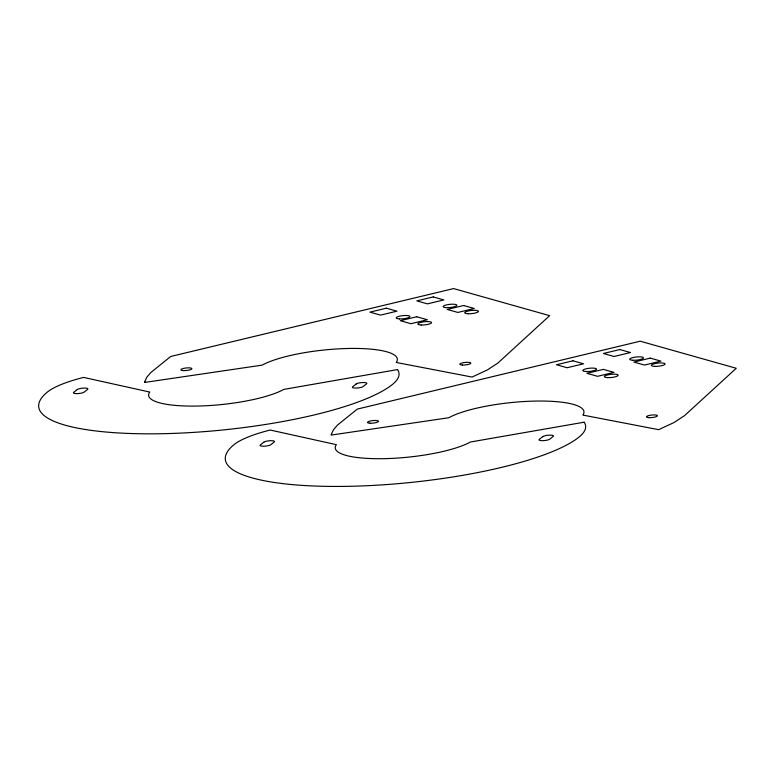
<?xml version="1.0" encoding="UTF-8"?>
<svg xmlns="http://www.w3.org/2000/svg" width="775" height="775" viewBox="0 0 775 775"><rect width="100%" height="100%" fill="white"/><g stroke="black" fill="none" stroke-linecap="round" stroke-linejoin="round"><path stroke-width="1.16" d="M144.741 381.736L144.615 382.443L262.144 365.132A71.872 16.537 -5.9 0 1 348.585 348.469A71.872 16.537 -5.9 0 1 396.257 362.468L472.062 377.057L487.427 369.898L497.918 363.02L549.64 315.667L453.598 288.581L170.723 356.471L150.912 372.436L146.756 377.28L144.741 381.736M331.351 434.358L331.225 435.066L448.754 417.744A71.872 16.537 -5.9 0 1 535.196 401.082A71.872 16.537 -5.9 0 1 582.868 415.08L658.673 429.67L674.037 422.52L684.528 415.642L736.25 368.28L640.208 341.203L357.333 409.093L337.522 425.049L333.366 429.892L331.351 434.358M77.209 389.563L73.712 392.334A5.532 1.269 -5.9 0 0 77.171 393.613A5.532 1.269 -5.9 0 0 84.136 392.121L87.633 389.36A5.532 1.269 -5.9 0 0 84.175 388.081A5.532 1.269 -5.9 0 0 77.209 389.563M263.82 442.176L260.323 444.947A5.532 1.269 -5.9 0 0 263.781 446.226A5.532 1.269 -5.9 0 0 270.746 444.743L274.243 441.973A5.532 1.269 -5.9 0 0 270.785 440.694A5.532 1.269 -5.9 0 0 263.82 442.176M356.151 384.012L352.654 386.783A5.532 1.269 -5.9 0 0 356.122 388.062A5.532 1.269 -5.9 0 0 363.088 386.58L366.585 383.809A5.532 1.269 -5.9 0 0 363.117 382.53A5.532 1.269 -5.9 0 0 356.151 384.012M542.762 436.635L539.264 439.396A5.532 1.269 -5.9 0 0 542.732 440.675A5.532 1.269 -5.9 0 0 549.698 439.192L553.195 436.422A5.532 1.269 -5.9 0 0 549.727 435.143A5.532 1.269 -5.9 0 0 542.762 436.635M386.328 308.188L369.907 312.131L380.525 315.125L396.945 311.182L386.328 308.188M433.244 296.932L416.824 300.874L427.442 303.868L443.872 299.925L433.244 296.932M416.727 316.762L400.307 320.705L410.934 323.698L427.354 319.755L416.727 316.762M463.653 305.505L447.233 309.448L457.851 312.441L474.271 308.498L463.653 305.505M572.938 360.801L556.518 364.744L567.135 367.738L583.556 363.804L572.938 360.801M619.855 349.544L603.434 353.487L614.052 356.481L630.482 352.538L619.855 349.544M603.337 369.375L586.917 373.317L597.544 376.311L613.965 372.378L603.337 369.375M650.264 358.118L633.843 362.061L644.461 365.054L660.881 361.111L650.264 358.118M397.517 369.578L283.853 389.389A71.872 16.537 -5.9 0 1 197.412 406.052A71.872 16.537 -5.9 0 1 149.74 392.053L83.564 377.406A92.516 21.283 -5.9 0 0 48.079 391.491A182.396 41.957 -5.9 0 0 162.45 433.7A182.396 41.957 -5.9 0 0 392.218 384.652A135.557 31.184 -5.9 0 0 397.517 369.578M584.127 422.201L470.464 442.002A71.872 16.537 -5.9 0 1 384.022 458.664A71.872 16.537 -5.9 0 1 336.35 444.666L270.175 430.028A92.516 21.283 -5.9 0 0 234.689 444.104A182.396 41.957 -5.9 0 0 349.06 486.312A182.396 41.957 -5.9 0 0 578.828 437.265A135.557 31.184 -5.9 0 0 584.127 422.201M468.042 313.749A6.907 1.589 -5.9 0 0 478.485 311.395A6.907 1.589 -5.9 0 0 468.313 310.959A6.907 1.589 -5.9 0 0 468.042 313.749M183.452 370.586A5.532 1.269 -5.9 0 0 191.88 368.735A5.532 1.269 -5.9 0 0 183.811 368.338A5.532 1.269 -5.9 0 0 183.452 370.586M421.125 325.006A6.907 1.589 -5.9 0 0 431.568 322.662A6.907 1.589 -5.9 0 0 421.387 322.216A6.907 1.589 -5.9 0 0 421.125 325.006M399.493 318.912A6.907 1.589 -5.9 0 0 409.936 316.558A6.907 1.589 -5.9 0 0 399.764 316.123A6.907 1.589 -5.9 0 0 399.493 318.912M462.404 365.044A5.532 1.269 -5.9 0 0 470.822 363.184A5.532 1.269 -5.9 0 0 462.762 362.797A5.532 1.269 -5.9 0 0 462.404 365.044M446.419 307.646A6.907 1.589 -5.9 0 0 456.863 305.302A6.907 1.589 -5.9 0 0 446.681 304.856A6.907 1.589 -5.9 0 0 446.419 307.646M633.03 360.268A6.907 1.589 -5.9 0 0 643.473 357.914A6.907 1.589 -5.9 0 0 633.291 357.469A6.907 1.589 -5.9 0 0 633.03 360.268M649.004 417.657A5.532 1.269 -5.9 0 0 657.433 415.797A5.532 1.269 -5.9 0 0 649.373 415.41A5.532 1.269 -5.9 0 0 649.004 417.657M586.103 371.525A6.907 1.589 -5.9 0 0 596.547 369.171A6.907 1.589 -5.9 0 0 586.375 368.735A6.907 1.589 -5.9 0 0 586.103 371.525M607.736 377.628A6.907 1.589 -5.9 0 0 618.179 375.274A6.907 1.589 -5.9 0 0 607.997 374.829A6.907 1.589 -5.9 0 0 607.736 377.628M370.062 423.208A5.532 1.269 -5.9 0 0 378.491 421.348A5.532 1.269 -5.9 0 0 370.421 420.961A5.532 1.269 -5.9 0 0 370.062 423.208M654.652 366.362A6.907 1.589 -5.9 0 0 665.095 364.008A6.907 1.589 -5.9 0 0 654.923 363.572A6.907 1.589 -5.9 0 0 654.652 366.362"/></g></svg>
